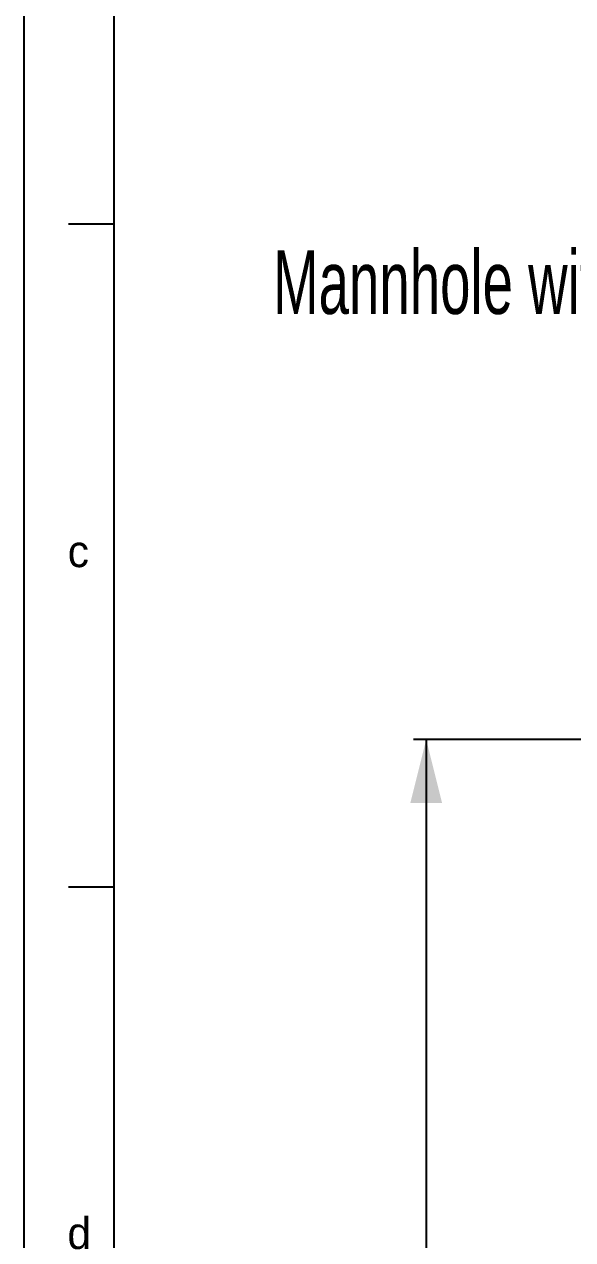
# Model space of a CAD drawing. Extents: x 77471 to 85881, y 26709 to 38599.
# Drawn here: x 77472 to 78076, y 35921 to 37259 of the extents above; entities that cross this region are included whole.
import ezdxf

# ---------------------------------------------------------------- set-up
doc = ezdxf.new("R2010")
doc.units = 0
doc.header["$MEASUREMENT"] = 0
doc.linetypes.add('HIDDEN', pattern=[0.375, 0.25, -0.125])
for name, color, linetype in [('1', 7, 'CONTINUOUS'), ('10', 7, 'CONTINUOUS'), ('17', 7, 'CONTINUOUS'), ('50', 7, 'CONTINUOUS')]:
    doc.layers.add(name, color=color, linetype=linetype)
doc.styles.get("Standard").update_dxf_attribs({"font": 'txt', "height": 0.2})

msp = doc.modelspace()

# ---------------------------------------------------------------- linework, layer by layer
at = {"layer": '1', "color": 253, "linetype": 'Continuous'}
for p, q in [((77570.8, 37039), (77520.8, 37039)), ((77570.8, 36309), (77520.8, 36309))]:
    msp.add_line(p, q, dxfattribs=at)
msp.add_lwpolyline([(77570.8, 26809), (85780.8, 26809), (85780.8, 38499), (77570.8, 38499), (77570.8, 26809)], dxfattribs=at)
at = {"layer": '10', "color": 253, "linetype": 'Continuous'}
msp.add_lwpolyline([(77472.1, 38597.2), (85879.6, 38597.2), (85879.6, 26710.8), (77472.1, 26710.8), (77472.1, 38597.2)], dxfattribs=at)
at = {"layer": '50', "color": 1, "linetype": 'Continuous'}
for p, q in [((79617.8, 36471.5), (77900.9, 36471.5)), ((77914.9, 36471.5), (77914.9, 32651.5))]:
    msp.add_line(p, q, dxfattribs=at)
msp.add_solid([(77897.4, 36401.5), (77914.9, 36471.5), (77932.4, 36401.5)], dxfattribs=at)

# ---------------------------------------------------------------- texts
at = {"layer": '1', "color": 253, "linetype": 'Continuous'}
for s, p in [('c', (77519.9, 36661.3)), ('d', (77519.6, 35910.5))]:
    msp.add_text(s, height=35, dxfattribs=at).set_placement(p)
at = {"layer": '17', "color": 215, "linetype": 'HIDDEN', "width": 0.642857}
msp.add_text('Mannhole with handhole', height=70, dxfattribs=at).set_placement((77746.2, 36940.1))

doc.saveas('drawing.dxf')
